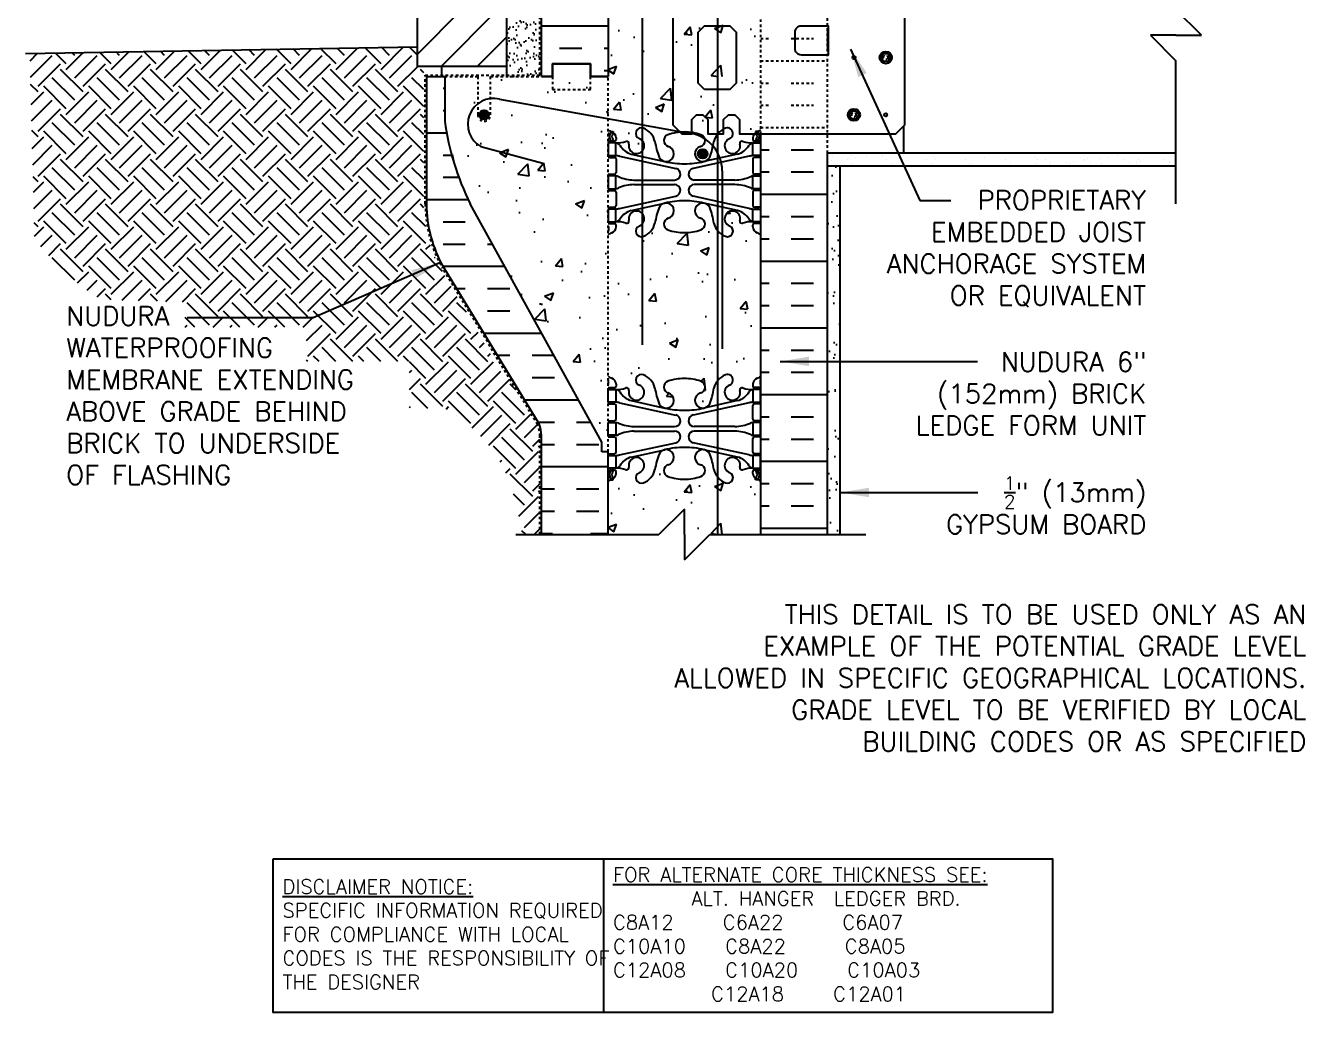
# Model space of a CAD drawing. Header units: inches. Extents: x 66.7 to 117, y -68.2 to 5.6.
# Drawn here: x 66.7 to 117, y -68.2 to -29.4 of the extents above; entities that cross this region are included whole.
import ezdxf

# ---------------------------------------------------------------- set-up
doc = ezdxf.new("R2010")
doc.units = ezdxf.units.IN
doc.header["$LTSCALE"] = 0.5
doc.header["$MEASUREMENT"] = 0
for name, pattern in [('DASHED2', [0.375, 0.25, -0.125]), ('DASHEDX2', [1.5, 1, -0.5]), ('HIDDEN2', [0.1875, 0.125, -0.0625])]:
    doc.linetypes.add(name, pattern=pattern)
for name, color, linetype in [('HATCH', 12, 'Continuous'), ('Hidden2', 12, 'HIDDEN2'), ('line25', 2, 'Continuous'), ('LINE3', 3, 'Continuous'), ('LINE50', 5, 'Continuous'), ('LINE9', 9, 'Continuous'), ('TEXT', 4, 'Continuous'), ('Web_Edge', 9, 'Continuous')]:
    doc.layers.add(name, color=color, linetype=linetype)
doc.styles.add('DIM', font='romans.shx', dxfattribs={"width": 0.7})
doc.styles.add('ROMANS', font='romans.shx', dxfattribs={"height": 1.125})
doc.styles.get("Standard").update_dxf_attribs({"font": 'romans.shx', "height": 1.125})
doc.dimstyles.new('ext_12', dxfattribs={"dimscale": 12, "dimtxt": 0.09375, "dimasz": 0.09375, "dimexe": 0.09375, "dimexo": 0.0625, "dimgap": 0.0625, "dimtad": 1, "dimdec": 1, "dimzin": 3, "dimdsep": 46, "dimlunit": 4, "dimtxsty": 'DIM', "dimcen": 0.09, "dimdle": 0.09375, "dimclrt": 4, "dimadec": 0, "dimazin": 0, "dimtfac": 1, "dimtdec": 1, "dimtmove": 2, "dimatfit": 3, "dimfxl": 0, "dimfrac": 2, "dimtolj": 1, "dimtzin": 0, "dimarcsym": 0})

# ---------------------------------------------------------------- blocks, each defined once
blk = doc.blocks.new('6 web')
at = {"layer": 'Web_Edge'}
for p, q in [((-3, 6.566), (-2.958, 6.566)), ((-2.89, 6.845), (-2.8, 6.845)), ((-2.8, 6.845), (-2.8, 6.803)), ((-2.69, 6.596), (-2.69, 6.529)), ((2.69, 6.596), (2.69, 6.529)), ((2.89, 6.845), (2.8, 6.845)), ((2.8, 6.845), (2.8, 6.803)), ((3, 6.566), (2.958, 6.566)), ((-3, 6.466), (-2.752, 6.466)), ((-2.89, 6.466), (-2.89, 6.396)), ((-2.8, 6.466), (-2.8, 6.396)), ((3, 6.466), (2.752, 6.466)), ((2.8, 6.466), (2.8, 6.396)), ((2.89, 6.466), (2.89, 6.396)), ((-3, 5.826), (-2.752, 5.826)), ((-2.89, 5.896), (-2.89, 5.826)), ((-2.8, 5.896), (-2.8, 5.826)), ((-2.69, 5.764), (-2.69, 5.229)), ((-2.551, 5.872), (-0.34, 5.391)), ((-2.09, 5.955), (-0.768, 5.665)), ((2.551, 5.872), (0.34, 5.391)), ((2.09, 5.955), (0.768, 5.665)), ((2.69, 5.764), (2.69, 5.229)), ((3, 5.826), (2.752, 5.826)), ((2.8, 5.896), (2.8, 5.826)), ((2.89, 5.896), (2.89, 5.826)), ((-3, 5.166), (-2.752, 5.166)), ((-2.89, 5.166), (-2.89, 5.096)), ((-2.8, 5.166), (-2.8, 5.096)), ((3, 5.166), (2.752, 5.166)), ((2.8, 5.166), (2.8, 5.096)), ((2.89, 5.166), (2.89, 5.096)), ((-2.89, 4.596), (-2.89, 4.526)), ((-2.8, 4.596), (-2.8, 4.526)), ((-1.985, 4.936), (-0.389, 4.936)), ((-1.985, 4.756), (-0.389, 4.756)), ((1.985, 4.936), (0.389, 4.936)), ((1.985, 4.756), (0.389, 4.756)), ((2.8, 4.596), (2.8, 4.526)), ((2.89, 4.596), (2.89, 4.526)), ((-3, 4.526), (-2.752, 4.526)), ((-2.69, 4.464), (-2.69, 3.929)), ((-2.551, 3.82), (-0.34, 4.302)), ((-2.09, 3.737), (-0.768, 4.028)), ((2.551, 3.82), (0.34, 4.302)), ((2.09, 3.737), (0.768, 4.028)), ((2.69, 4.464), (2.69, 3.929)), ((3, 4.526), (2.752, 4.526)), ((-3, 3.866), (-2.752, 3.866)), ((-2.89, 3.866), (-2.89, 3.796)), ((-2.8, 3.866), (-2.8, 3.796)), ((3, 3.866), (2.752, 3.866)), ((2.8, 3.866), (2.8, 3.796)), ((2.89, 3.866), (2.89, 3.796)), ((-3, 3.226), (-2.752, 3.226)), ((-2.99, 3.106), (-2.99, 2.92)), ((-2.89, 3.296), (-2.89, 3.226)), ((-2.8, 3.296), (-2.8, 3.226)), ((-2.69, 3.096), (-2.69, 3.164)), ((2.69, 3.096), (2.69, 3.164)), ((3, 3.226), (2.752, 3.226)), ((2.8, 3.296), (2.8, 3.226)), ((2.89, 3.296), (2.89, 3.226)), ((2.99, 3.106), (2.99, 2.92)), ((-2.99, -3.106), (-2.99, -2.92)), ((2.99, -3.106), (2.99, -2.92)), ((-3, -3.226), (-2.752, -3.226)), ((-2.89, -3.296), (-2.89, -3.226)), ((-2.8, -3.296), (-2.8, -3.226)), ((-2.69, -3.096), (-2.69, -3.164)), ((2.69, -3.096), (2.69, -3.164)), ((3, -3.226), (2.752, -3.226)), ((2.8, -3.296), (2.8, -3.226)), ((2.89, -3.296), (2.89, -3.226)), ((-3, -3.866), (-2.752, -3.866)), ((-2.89, -3.866), (-2.89, -3.796)), ((-2.8, -3.866), (-2.8, -3.796)), ((-2.69, -4.464), (-2.69, -3.929)), ((-2.551, -3.82), (-0.34, -4.302)), ((-2.09, -3.737), (-0.768, -4.028)), ((2.551, -3.82), (0.34, -4.302)), ((2.09, -3.737), (0.768, -4.028)), ((2.69, -4.464), (2.69, -3.929)), ((3, -3.866), (2.752, -3.866)), ((2.8, -3.866), (2.8, -3.796)), ((2.89, -3.866), (2.89, -3.796)), ((-3, -4.526), (-2.752, -4.526)), ((-2.89, -4.596), (-2.89, -4.526)), ((-2.8, -4.596), (-2.8, -4.526)), ((3, -4.526), (2.752, -4.526)), ((2.8, -4.596), (2.8, -4.526)), ((2.89, -4.596), (2.89, -4.526)), ((-1.985, -4.756), (-0.389, -4.756)), ((-1.985, -4.936), (-0.389, -4.936)), ((1.985, -4.756), (0.389, -4.756)), ((1.985, -4.936), (0.389, -4.936)), ((-3, -5.166), (-2.752, -5.166)), ((-2.89, -5.166), (-2.89, -5.096)), ((-2.8, -5.166), (-2.8, -5.096)), ((-2.69, -5.764), (-2.69, -5.229)), ((-2.551, -5.872), (-0.34, -5.391)), ((2.551, -5.872), (0.34, -5.391)), ((2.69, -5.764), (2.69, -5.229)), ((3, -5.166), (2.752, -5.166)), ((2.8, -5.166), (2.8, -5.096)), ((2.89, -5.166), (2.89, -5.096)), ((-3, -5.826), (-2.752, -5.826)), ((-2.89, -5.896), (-2.89, -5.826)), ((-2.8, -5.896), (-2.8, -5.826)), ((-2.09, -5.955), (-0.768, -5.665)), ((2.09, -5.955), (0.768, -5.665)), ((3, -5.826), (2.752, -5.826)), ((2.8, -5.896), (2.8, -5.826)), ((2.89, -5.896), (2.89, -5.826)), ((-3, -6.466), (-2.752, -6.466)), ((-2.89, -6.466), (-2.89, -6.396)), ((-2.8, -6.466), (-2.8, -6.396)), ((-2.69, -6.596), (-2.69, -6.529)), ((2.69, -6.596), (2.69, -6.529)), ((3, -6.466), (2.752, -6.466)), ((2.8, -6.466), (2.8, -6.396)), ((2.89, -6.466), (2.89, -6.396)), ((-3, -6.566), (-2.958, -6.566)), ((-2.89, -6.845), (-2.8, -6.845)), ((-2.8, -6.845), (-2.8, -6.803)), ((2.8, -6.845), (2.8, -6.803)), ((2.89, -6.845), (2.8, -6.845)), ((3, -6.566), (2.958, -6.566))]:
    blk.add_line(p, q, dxfattribs=at)
for points in [[(-2.995, 5.896), (-2.695, 5.896), (-2.695, 6.396), (-2.995, 6.396)], [(2.995, 5.896), (2.695, 5.896), (2.695, 6.396), (2.995, 6.396)], [(-2.995, 4.596), (-2.695, 4.596), (-2.695, 5.096), (-2.995, 5.096)], [(2.995, 4.596), (2.695, 4.596), (2.695, 5.096), (2.995, 5.096)], [(-2.995, 3.296), (-2.695, 3.296), (-2.695, 3.796), (-2.995, 3.796)], [(2.995, 3.296), (2.695, 3.296), (2.695, 3.796), (2.995, 3.796)], [(-2.995, -3.296), (-2.695, -3.296), (-2.695, -3.796), (-2.995, -3.796)], [(2.995, -3.296), (2.695, -3.296), (2.695, -3.796), (2.995, -3.796)], [(-2.995, -4.596), (-2.695, -4.596), (-2.695, -5.096), (-2.995, -5.096)], [(2.995, -4.596), (2.695, -4.596), (2.695, -5.096), (2.995, -5.096)], [(-2.995, -5.896), (-2.695, -5.896), (-2.695, -6.396), (-2.995, -6.396)], [(2.995, -5.896), (2.695, -5.896), (2.695, -6.396), (2.995, -6.396)]]:
    blk.add_lwpolyline(points, close=True, dxfattribs=at)
for centre, radius, start, end in [((-2.69, 7.303), 0.5, 231.6833, 250.5288), ((-2.69, 7.303), 0.6, 238.8907, 245.0748), ((-2.958, 6.586), 0.02, 270, 14.1541), ((-2.696, 6.651), 0.25, 140.1145, 222.4609), ((-2.951, 6.741), 0.02, 340.7916, 65.0748), ((-2.854, 6.782), 0.045, 319.1879, 141.448), ((-2.848, 6.512), 0.045, 222.4609, 42.4609), ((-2.94, 6.596), 0.25, 0, 70.5288), ((-2.696, 6.651), 0.16, 140.0001, 222.4609), ((-1.885, 6.278), 0.305, 166.6795, 68.1963), ((-1.69, 6.766), 0.22, 68.1963, 248.1963), ((-1.885, 6.278), 0.745, 13.2652, 68.1963), ((-0.571, 6.49), 0.24, 108.923, 254.2747), ((0, 4.825), 2, 90, 108.923), ((0, 4.825), 2, 71.077, 90), ((0.571, 6.49), 0.24, 285.7253, 71.077), ((1.885, 6.278), 0.745, 111.8037, 166.7348), ((1.885, 6.278), 0.305, 111.8037, 13.3205), ((1.69, 6.766), 0.22, 291.8037, 111.8037), ((2.94, 6.596), 0.25, 109.4712, 180), ((2.848, 6.512), 0.045, 137.5391, 317.5391), ((2.854, 6.782), 0.045, 38.552, 220.8121), ((2.696, 6.651), 0.16, 317.5391, 39.9999), ((2.69, 7.303), 0.5, 289.4712, 308.3167), ((2.696, 6.651), 0.25, 317.5391, 39.8855), ((2.951, 6.741), 0.02, 114.9252, 199.2084), ((2.958, 6.586), 0.02, 165.8459, 270), ((2.69, 7.303), 0.6, 294.9252, 301.1093), ((-2.752, 6.529), 0.0625, 270, 0), ((-2.639, 7.395), 1, 266.7879, 289.9067), ((-2.738, 6.15), 0.25, 37.2777, 80.0823), ((-1.891, 6.678), 0.75, 210.155, 254.5838), ((-2.269, 6.369), 0.09, 346.6795, 108.8651), ((1.803, 6.92), 3, 189.0273, 201.1984), ((-0.718, 5.966), 0.305, 205.3782, 74.2747), ((0.718, 5.966), 0.305, 105.7253, 334.6218), ((-1.803, 6.92), 3, 338.8016, 350.9727), ((1.891, 6.678), 0.75, 285.4162, 329.845), ((2.269, 6.369), 0.09, 71.1349, 193.3205), ((2.639, 7.395), 1, 250.0933, 273.2121), ((2.738, 6.15), 0.25, 99.9177, 142.7223), ((2.752, 6.529), 0.0625, 180, 270), ((-2.752, 5.764), 0.0625, 0, 90), ((-2.786, 4.9), 1, 76.4291, 84.7991), ((0, 8.932), 3.356, 256.7692, 270), ((0, 8.932), 3.356, 270, 283.2308), ((2.786, 4.9), 1, 95.2009, 103.5709), ((2.752, 5.764), 0.0625, 90, 180), ((-2.752, 5.229), 0.0625, 270, 0), ((-2.699, 4.877), 0.219, 60.4937, 88.92), ((-1.955, 6.536), 1.6, 246.5673, 268.9203), ((-0.389, 5.166), 0.23, 270, 77.6055), ((0.389, 5.166), 0.23, 102.3945, 270), ((1.955, 6.536), 1.6, 271.0797, 293.4327), ((2.699, 4.877), 0.219, 91.08, 119.5063), ((2.752, 5.229), 0.0625, 180, 270), ((-2.699, 4.815), 0.219, 271.08, 299.5063), ((-2.699, 4.815), 0.219, 271.08, 299.5063), ((-1.955, 3.156), 1.6, 91.0797, 113.4327), ((-1.955, 3.156), 1.6, 91.0797, 113.4327), ((-0.389, 4.526), 0.23, 282.3945, 90), ((0.389, 4.526), 0.23, 90, 257.6055), ((1.955, 3.156), 1.6, 66.5673, 88.9203), ((1.955, 3.156), 1.6, 66.5673, 88.9203), ((2.699, 4.815), 0.219, 240.4937, 268.92), ((2.699, 4.815), 0.219, 240.4937, 268.92), ((-2.752, 4.464), 0.0625, 0, 90), ((-0.718, 3.727), 0.305, 285.7253, 154.6218), ((0, 0.761), 3.356, 90, 103.2308), ((0, 0.761), 3.356, 76.7692, 90), ((0.718, 3.727), 0.305, 25.3782, 254.2747), ((2.752, 4.464), 0.0625, 90, 180), ((-2.752, 3.929), 0.0625, 270, 0), ((-2.786, 4.792), 1, 275.2009, 283.5709), ((-1.891, 3.014), 0.75, 105.4162, 149.845), ((-1.885, 3.414), 0.305, 291.8037, 193.3205), ((1.803, 2.773), 3, 158.8016, 170.9727), ((-1.803, 2.773), 3, 9.0273, 21.1984), ((1.885, 3.414), 0.305, 346.6795, 248.1963), ((1.891, 3.014), 0.75, 30.155, 74.5838), ((2.786, 4.792), 1, 256.4291, 264.7991), ((2.752, 3.929), 0.0625, 180, 270), ((-3.01, 3.106), 0.02, 0, 60.012), ((-2.94, 3.096), 0.25, 289.4712, 360), ((-2.752, 3.164), 0.0625, 360, 90), ((-2.738, 3.542), 0.25, 279.9177, 322.7223), ((-2.639, 2.298), 1, 70.0933, 93.2121), ((-2.269, 3.323), 0.09, 251.1349, 13.3205), ((-1.69, 2.927), 0.22, 111.8037, 291.8037), ((-1.885, 3.414), 0.745, 291.8037, 346.7348), ((-0.571, 3.202), 0.24, 105.7253, 251.077), ((0.571, 3.202), 0.24, 288.923, 74.2747), ((1.885, 3.414), 0.745, 193.2652, 248.1963), ((1.69, 2.927), 0.22, 248.1963, 68.1963), ((2.269, 3.323), 0.09, 166.6795, 288.8651), ((2.639, 2.298), 1, 86.7879, 109.9067), ((2.738, 3.542), 0.25, 217.2777, 260.0823), ((2.752, 3.164), 0.0625, 90, 180), ((2.94, 3.096), 0.25, 180, 250.5288), ((3.01, 3.106), 0.02, 119.988, 180), ((-3.01, 2.92), 0.02, 301.073, 0), ((-2.69, 2.389), 0.6, 121.073, 121.1093), ((-2.69, 2.389), 0.5, 109.4712, 128.3167), ((0, 4.867), 2, 251.077, 270), ((0, 4.867), 2, 270, 288.923), ((2.69, 2.389), 0.5, 51.6833, 70.5288), ((3.01, 2.92), 0.02, 180, 238.927), ((2.69, 2.389), 0.6, 58.8907, 58.927), ((-2.69, -2.389), 0.5, 231.6833, 250.5288), ((-2.69, -2.389), 0.6, 238.8907, 238.927), ((-3.01, -2.92), 0.02, 360, 58.927), ((-2.94, -3.096), 0.25, 0, 70.5288), ((-1.69, -2.927), 0.22, 68.1963, 248.1963), ((-1.885, -3.414), 0.745, 13.2652, 68.1963), ((-0.571, -3.202), 0.24, 108.923, 254.2747), ((0, -4.867), 2, 90, 108.923), ((0, -4.867), 2, 71.077, 90), ((0.571, -3.202), 0.24, 285.7253, 71.077), ((1.885, -3.414), 0.745, 111.8037, 166.7348), ((1.69, -2.927), 0.22, 291.8037, 111.8037), ((2.94, -3.096), 0.25, 109.4712, 180), ((2.69, -2.389), 0.5, 289.4712, 308.3167), ((3.01, -2.92), 0.02, 121.073, 180), ((2.69, -2.389), 0.6, 301.073, 301.1093), ((-3.01, -3.106), 0.02, 299.988, 360), ((-2.752, -3.164), 0.0625, 270, 0), ((-2.639, -2.298), 1, 266.7879, 289.9067), ((-2.738, -3.542), 0.25, 37.2777, 80.0823), ((-1.891, -3.014), 0.75, 210.155, 254.5838), ((-2.269, -3.323), 0.09, 346.6795, 108.8651), ((-1.885, -3.414), 0.305, 166.6795, 68.1963), ((1.803, -2.773), 3, 189.0273, 201.1984), ((-0.718, -3.727), 0.305, 205.3782, 74.2747), ((0.718, -3.727), 0.305, 105.7253, 334.6218), ((-1.803, -2.773), 3, 338.8016, 350.9727), ((1.885, -3.414), 0.305, 111.8037, 13.3205), ((1.891, -3.014), 0.75, 285.4162, 329.845), ((2.269, -3.323), 0.09, 71.1349, 193.3205), ((2.639, -2.298), 1, 250.0933, 273.2121), ((2.738, -3.542), 0.25, 99.9177, 142.7223), ((2.752, -3.164), 0.0625, 180, 270), ((3.01, -3.106), 0.02, 180, 240.012), ((-2.752, -3.929), 0.0625, 0, 90), ((-2.786, -4.792), 1, 76.4291, 84.7991), ((2.786, -4.792), 1, 95.2009, 103.5709), ((2.752, -3.929), 0.0625, 90, 180), ((-2.752, -4.464), 0.0625, 270, 0), ((0, -0.761), 3.356, 256.7692, 270), ((-0.389, -4.526), 0.23, 270, 77.6055), ((0, -0.761), 3.356, 270, 283.2308), ((0.389, -4.526), 0.23, 102.3945, 270), ((2.752, -4.464), 0.0625, 180, 270), ((-2.699, -4.815), 0.219, 60.4937, 88.92), ((-2.699, -4.815), 0.219, 60.4937, 88.92), ((-1.955, -3.156), 1.6, 246.5673, 268.9203), ((-1.955, -3.156), 1.6, 246.5673, 268.9203), ((-1.955, -6.536), 1.6, 91.0797, 113.4327), ((-0.389, -5.166), 0.23, 282.3945, 90), ((0.389, -5.166), 0.23, 90, 257.6055), ((1.955, -3.156), 1.6, 271.0797, 293.4327), ((1.955, -3.156), 1.6, 271.0797, 293.4327), ((1.955, -6.536), 1.6, 66.5673, 88.9203), ((2.699, -4.815), 0.219, 91.08, 119.5063), ((2.699, -4.815), 0.219, 91.08, 119.5063), ((-2.752, -5.229), 0.0625, 0, 90), ((-2.699, -4.877), 0.219, 271.08, 299.5063), ((2.699, -4.877), 0.219, 240.4937, 268.92), ((2.752, -5.229), 0.0625, 90, 180), ((-2.752, -5.764), 0.0625, 270, 0), ((-2.786, -4.9), 1, 275.2009, 283.5709), ((-1.891, -6.678), 0.75, 105.4162, 149.845), ((-1.885, -6.278), 0.305, 291.8037, 193.3205), ((1.803, -6.92), 3, 158.8016, 170.9727), ((-0.718, -5.966), 0.305, 285.7253, 154.6218), ((0, -8.932), 3.356, 90, 103.2308), ((0, -8.932), 3.356, 76.7692, 90), ((0.718, -5.966), 0.305, 25.3782, 254.2747), ((-1.803, -6.92), 3, 9.0273, 21.1984), ((1.885, -6.278), 0.305, 346.6795, 248.1963), ((1.891, -6.678), 0.75, 30.155, 74.5838), ((2.786, -4.9), 1, 256.4291, 264.7991), ((2.752, -5.764), 0.0625, 180, 270), ((-2.696, -6.651), 0.25, 137.5391, 219.8855), ((-2.848, -6.512), 0.045, 317.5391, 137.5391), ((-2.752, -6.529), 0.0625, 360, 90), ((-2.738, -6.15), 0.25, 279.9177, 322.7223), ((-2.639, -7.395), 1, 70.0933, 93.2121), ((-2.269, -6.369), 0.09, 251.1349, 13.3205), ((-1.885, -6.278), 0.745, 291.8037, 346.7348), ((-0.571, -6.49), 0.24, 105.7253, 251.077), ((0.571, -6.49), 0.24, 288.923, 74.2747), ((1.885, -6.278), 0.745, 193.2652, 248.1963), ((2.269, -6.369), 0.09, 166.6795, 288.8651), ((2.639, -7.395), 1, 86.7879, 109.9067), ((2.738, -6.15), 0.25, 217.2777, 260.0823), ((2.752, -6.529), 0.0625, 90, 180), ((2.848, -6.512), 0.045, 42.4609, 222.4609), ((2.696, -6.651), 0.25, 320.1145, 42.4609), ((-2.69, -7.303), 0.6, 114.9252, 121.1093), ((-2.69, -7.303), 0.5, 109.4712, 128.3167), ((-2.958, -6.586), 0.02, 345.8459, 90), ((-2.951, -6.741), 0.02, 294.9252, 19.2084), ((-2.854, -6.782), 0.045, 218.552, 40.8121), ((-2.94, -6.596), 0.25, 289.4712, 360), ((-2.696, -6.651), 0.16, 137.5391, 219.9999), ((-1.69, -6.766), 0.22, 111.8037, 291.8037), ((0, -4.825), 2, 251.077, 270), ((0, -4.825), 2, 270, 288.923), ((1.69, -6.766), 0.22, 248.1963, 68.1963), ((2.94, -6.596), 0.25, 180, 250.5288), ((2.854, -6.782), 0.045, 139.1879, 321.448), ((2.696, -6.651), 0.16, 320.0001, 42.4609), ((2.69, -7.303), 0.5, 51.6833, 70.5288), ((2.951, -6.741), 0.02, 160.7916, 245.0748), ((2.958, -6.586), 0.02, 90, 194.1541), ((2.69, -7.303), 0.6, 58.8907, 65.0748)]:
    blk.add_arc(centre, radius, start, end, dxfattribs=at)

msp = doc.modelspace()

# ---------------------------------------------------------------- hatches: boundary and pattern name
at = {"layer": 'HATCH'}
h = msp.add_hatch(dxfattribs=at)
h.set_pattern_fill('ANSI31', color=256, scale=8, style=0)
h.set_pattern_definition([(45, (75.7813, -62.3149), (-0.707107, 0.707107), [])])
h.paths.add_polyline_path([(85.583, -28.79), (82.083, -28.79), (82.083, -31.04), (85.583, -31.04)])
h.paths.add_polyline_path([(85.583, -26.165), (82.083, -26.165), (82.083, -28.415), (85.583, -28.415)])
h.paths.add_polyline_path([(85.583, -23.57), (82.083, -23.57), (82.083, -25.79), (85.583, -25.79)])
h.paths.add_polyline_path([(85.583, -20.945), (82.083, -20.945), (82.083, -23.195), (85.583, -23.195)])
h.paths.add_polyline_path([(85.583, -18.345), (83.958, -18.345), (83.958, -18.32), (82.083, -18.32), (82.083, -20.57), (85.583, -20.57)])
h.paths.add_polyline_path([(85.583, -15.695), (82.083, -15.695), (82.083, -17.945), (85.583, -17.945)])
h.paths.add_polyline_path([(85.583, -13.07), (82.083, -13.07), (82.083, -15.32), (85.583, -15.32)])
h.paths.add_polyline_path([(85.583, -10.445), (82.083, -10.445), (82.083, -12.695), (85.583, -12.695)])
h.paths.add_polyline_path([(85.583, -7.845), (83.958, -7.845), (83.958, -7.82), (82.083, -7.82), (82.083, -10.07), (85.583, -10.07)])
h.paths.add_polyline_path([(85.583, -5.225), (82.083, -5.225), (82.083, -7.445), (85.583, -7.445)])
h.paths.add_polyline_path([(85.583, -2.6), (82.083, -2.6), (82.083, -4.85), (85.583, -4.85)])
h.paths.add_polyline_path([(85.583, 0.025), (82.083, 0.025), (82.083, -2.225), (85.583, -2.225)])
h.paths.add_polyline_path([(85.583, 2.625), (83.958, 2.625), (83.958, 2.65), (82.083, 2.65), (82.083, 0.4), (85.583, 0.4)])
h.paths.add_polyline_path([(85.583, 4.56), (82.083, 4.56), (82.083, 3.025), (85.583, 3.025)])
h = msp.add_hatch(dxfattribs=at)
h.set_pattern_fill('INSUL', color=256, scale=7, style=0)
h.set_pattern_definition([(0, (-2836.5789, -428.4496), (0, 2.625), []), (0, (-2836.5789, -427.5746), (0, 2.625), [0.875, -0.875]), (0, (-2836.5789, -426.6996), (0, 2.625), [0.875, -0.875])])
h.paths.add_polyline_path([(86.958, -31.44), (87.395, -31.44), (87.395, -30.94), (88.895, -30.94), (88.895, -31.44), (89.583, -31.44), (89.583, -13.44), (88.895, -13.44), (88.895, -12.94), (87.395, -12.94), (87.395, -13.44), (86.958, -13.44)])
h = msp.add_hatch(dxfattribs=at)
h.set_pattern_fill('AR-CONC', color=256, scale=0.5, style=0)
h.set_pattern_definition([(50, (-2836.579, -428.4496), (3.586301, -0.3137607), [0.375, -4.125]), (355, (-2836.579, -428.4496), (-0.6937567, 3.7609607), [0.3, -3.3]), (100.4514, (-2836.28, -428.4757), (2.892547, 3.4471977), [0.318701, -3.5057106]), (46.1842, (-2836.579, -427.4496), (5.336205, -0.827595), [0.5625, -6.1875]), (96.6356, (-2836.134, -427.5186), (4.6733135, 4.870589), [0.478051, -5.258565]), (351.1842, (-2836.579, -427.4496), (4.67331, 4.870593), [0.45, -4.95]), (21, (-2836.079, -427.6996), (2.9845353, -2.0130945), [0.375, -4.125]), (326, (-2836.079, -427.6996), (1.2165767, 3.62575), [0.3, -3.3]), (71.4514, (-2835.83, -427.8674), (4.201113, 1.6126525), [0.318701, -3.5057106]), (37.5, (-2836.5789, -428.4496), (0.0607993, 1.66446927), [0, -3.26, 0, -3.35, 0, -3.3125]), (7.5, (-2836.5789, -428.4496), (1.3153477, 1.9720586), [0, -1.91, 0, -3.185, 0, -1.2625]), (327.5, (-2837.6939, -428.4496), (2.6691122, -0.11277436), [0, -1.25, 0, -3.9, 0, -5.175]), (317.5, (-2838.1939, -428.4496), (2.9159308, 0.500525), [0, -1.625, 0, -2.59, 0, -3.675])])
h.paths.add_polyline_path([(92.583, -15.615, -0.082755), (93.231, -15.723, -0.735593), (93.219, -16.181, 0.955472), (93.357, -16.774), (93.376, -16.77, 0.223253), (93.577, -16.605, 0.053157), (93.743, -15.991, -0.24438), (94.191, -15.47, -1), (94.354, -15.879, 2.182095), (94.765, -16.092, -0.601435), (94.884, -15.987, 0.10046), (95.278, -16.044), (95.383, -16.044), (95.383, -15.974), (95.335, -15.974, -0.414214), (95.273, -15.911), (95.273, -15.844, -0.249069), (95.383, -15.637), (95.383, -15.595), (95.473, -15.595, 0.064398), (95.583, -15.529), (95.583, -13.44), (89.583, -13.44), (89.583, -15.529, 0.064398), (89.693, -15.595), (89.783, -15.595), (89.783, -15.637, -0.249069), (89.893, -15.844), (89.893, -15.911, -0.414214), (89.83, -15.974), (89.783, -15.974), (89.783, -16.044), (89.888, -16.044, 0.10046), (90.281, -15.987, -0.601435), (90.401, -16.092, 2.182095), (90.811, -15.879, -1), (90.974, -15.47, -0.24438), (91.423, -15.991, 0.053157), (91.589, -16.605, 0.223253), (91.789, -16.77), (91.809, -16.774, 0.955472), (91.947, -16.181, -0.735593), (91.934, -15.723, -0.082755)])
h.paths.add_polyline_path([(95.583, -22.44), (95.583, -19.659, 0.082415), (95.439, -19.58, -0.317837), (95.273, -19.344), (95.273, -19.276, -0.414214), (95.335, -19.214), (95.383, -19.214), (95.383, -19.144), (95.278, -19.144, 0.10046), (94.884, -19.201, -0.601435), (94.765, -19.096, 2.182095), (94.354, -19.309, -1), (94.191, -19.718, -0.24438), (93.743, -19.197, 0.053157), (93.577, -18.583, 0.223253), (93.376, -18.418), (93.357, -18.414, 0.955472), (93.219, -19.007, -0.735593), (93.231, -19.465, -0.082755), (92.583, -19.573, -0.082755), (91.934, -19.465, -0.735593), (91.947, -19.007, 0.955472), (91.809, -18.414), (91.789, -18.418, 0.223253), (91.589, -18.583, 0.053157), (91.423, -19.197, -0.24438), (90.974, -19.718, -1), (90.811, -19.309, 2.182095), (90.401, -19.096, -0.601435), (90.281, -19.201, 0.10046), (89.888, -19.144), (89.783, -19.144), (89.783, -19.214), (89.83, -19.214, -0.414214), (89.893, -19.276), (89.893, -19.344, -0.317837), (89.726, -19.58, 0.082415), (89.583, -19.659), (89.583, -22.44)])
h.paths.add_polyline_path([(89.583, -22.44), (89.583, -25.221, 0.082415), (89.726, -25.301, -0.317837), (89.893, -25.536), (89.893, -25.604, -0.414214), (89.83, -25.666), (89.783, -25.666), (89.783, -25.736), (89.888, -25.736, 0.10046), (90.281, -25.679, -0.601435), (90.401, -25.784, 2.182095), (90.811, -25.571, -1), (90.974, -25.163, -0.24438), (91.423, -25.683, 0.053157), (91.589, -26.297, 0.223253), (91.789, -26.462), (91.809, -26.467, 0.955472), (91.947, -25.873, -0.735593), (91.934, -25.415, -0.082755), (92.583, -25.307, -0.082755), (93.231, -25.415, -0.735593), (93.219, -25.873, 0.955472), (93.357, -26.467), (93.376, -26.462, 0.223253), (93.577, -26.297, 0.053157), (93.743, -25.683, -0.24438), (94.191, -25.163, -1), (94.354, -25.571, 2.182095), (94.765, -25.784, -0.601435), (94.884, -25.679, 0.10046), (95.278, -25.736), (95.383, -25.736), (95.383, -25.666), (95.335, -25.666, -0.414214), (95.273, -25.604), (95.273, -25.536, -0.317837), (95.439, -25.301, 0.082415), (95.583, -25.221), (95.583, -22.44)])
h.paths.add_polyline_path([(91.934, -29.157, -0.735593), (91.947, -28.699, 0.955472), (91.809, -28.106), (91.789, -28.11, 0.223253), (91.589, -28.275, 0.053157), (91.423, -28.889, -0.24438), (90.974, -29.41, -1), (90.811, -29.001, 2.182095), (90.401, -28.789, -0.601435), (90.281, -28.893, 0.10046), (89.888, -28.836), (89.783, -28.836), (89.783, -28.906), (89.83, -28.906, -0.414214), (89.893, -28.969), (89.893, -29.036, -0.249069), (89.783, -29.243), (89.783, -29.285), (89.693, -29.285, 0.064398), (89.583, -29.351), (89.583, -31.44), (95.583, -31.44), (95.583, -29.351, 0.064398), (95.473, -29.285), (95.383, -29.285), (95.383, -29.243, -0.249069), (95.273, -29.036), (95.273, -28.969, -0.414214), (95.335, -28.906), (95.383, -28.906), (95.383, -28.836), (95.278, -28.836, 0.10046), (94.884, -28.893, -0.601435), (94.765, -28.789, 2.182095), (94.354, -29.001, -1), (94.191, -29.41, -0.24438), (93.743, -28.889, 0.053157), (93.577, -28.275, 0.223253), (93.376, -28.11), (93.357, -28.106, 0.955472), (93.219, -28.699, -0.735593), (93.231, -29.157, -0.082755), (92.583, -29.266, -0.082755)])
h = msp.add_hatch(dxfattribs=at)
h.set_pattern_fill('INSUL', color=256, scale=7, style=0)
h.set_pattern_definition([(0, (75.7813, -62.315), (0, 2.625), []), (0, (75.7813, -61.44), (0, 2.625), [0.875, -0.875]), (0, (75.7813, -60.565), (0, 2.625), [0.875, -0.875])])
h.paths.add_polyline_path([(98.208, -34.44), (98.208, -33.69), (95.583, -33.69), (95.583, -49.44), (98.208, -49.44)])
h.paths.add_polyline_path([(98.208, -13.44), (97.77, -13.44), (97.77, -13.94), (96.27, -13.94), (96.27, -13.44), (95.583, -13.44), (95.583, -27.69), (98.208, -27.69), (98.208, -25.19)])
h = msp.add_hatch(dxfattribs=at)
h.set_pattern_fill('AR-SAND', color=256, scale=0.25, style=0)
h.paths.add_polyline_path([(86.958, -23.37), (86.783, -23.37), (85.583, -23.37), (85.583, -31.44), (86.958, -31.44)])
h = msp.add_hatch(dxfattribs=at)
h.set_pattern_fill('EARTH', color=256, scale=5, angle=45, style=0)
edge = h.paths.add_edge_path()
edge.add_line((77.729, -41.291), (77.729, -42.639))
edge.add_line((77.729, -42.639), (81.772, -42.639))
edge.add_line((81.772, -42.639), (81.772, -44.464))
edge.add_line((81.772, -44.464), (83.279, -44.512))
edge.add_line((83.279, -44.512), (83.355, -44.562))
edge.add_line((83.355, -44.562), (83.43, -44.612))
edge.add_line((83.43, -44.612), (83.504, -44.662))
edge.add_line((83.504, -44.662), (83.578, -44.714))
edge.add_line((83.578, -44.714), (83.651, -44.766))
edge.add_line((83.651, -44.766), (83.722, -44.818))
edge.add_line((83.722, -44.818), (83.793, -44.872))
edge.add_line((83.793, -44.872), (83.863, -44.926))
edge.add_line((83.863, -44.926), (83.933, -44.98))
edge.add_line((83.933, -44.98), (84.001, -45.036))
edge.add_line((84.001, -45.036), (84.068, -45.092))
edge.add_line((84.068, -45.092), (84.135, -45.149))
edge.add_line((84.135, -45.149), (84.201, -45.206))
edge.add_line((84.201, -45.206), (84.265, -45.264))
edge.add_line((84.265, -45.264), (84.329, -45.323))
edge.add_line((84.329, -45.323), (84.392, -45.383))
edge.add_line((84.392, -45.383), (84.454, -45.443))
edge.add_line((84.454, -45.443), (84.515, -45.505))
edge.add_line((84.515, -45.505), (84.574, -45.567))
edge.add_line((84.574, -45.567), (84.633, -45.629))
edge.add_line((84.633, -45.629), (84.691, -45.693))
edge.add_line((84.691, -45.693), (84.748, -45.757))
edge.add_line((84.748, -45.757), (84.804, -45.822))
edge.add_line((84.804, -45.822), (84.858, -45.888))
edge.add_line((84.858, -45.888), (84.912, -45.955))
edge.add_line((84.912, -45.955), (84.965, -46.022))
edge.add_line((84.965, -46.022), (85.016, -46.091))
edge.add_line((85.016, -46.091), (85.066, -46.16))
edge.add_line((85.066, -46.16), (85.116, -46.23))
edge.add_line((85.116, -46.23), (85.164, -46.301))
edge.add_line((85.164, -46.301), (85.211, -46.372))
edge.add_line((85.211, -46.372), (85.257, -46.445))
edge.add_line((85.257, -46.445), (85.301, -46.518))
edge.add_line((85.301, -46.518), (85.345, -46.592))
edge.add_line((85.345, -46.592), (85.387, -46.667))
edge.add_line((85.387, -46.667), (85.428, -46.743))
edge.add_line((85.428, -46.743), (85.468, -46.82))
edge.add_line((85.468, -46.82), (85.507, -46.898))
edge.add_line((85.507, -46.898), (85.544, -46.976))
edge.add_line((85.544, -46.976), (85.58, -47.056))
edge.add_line((85.58, -47.056), (85.615, -47.136))
edge.add_line((85.615, -47.136), (85.649, -47.218))
edge.add_line((85.649, -47.218), (85.681, -47.3))
edge.add_line((85.681, -47.3), (85.713, -47.383))
edge.add_line((85.713, -47.383), (85.743, -47.467))
edge.add_line((85.743, -47.467), (85.772, -47.551))
edge.add_line((85.772, -47.551), (85.8, -47.636))
edge.add_line((85.8, -47.636), (85.827, -47.722))
edge.add_line((85.827, -47.722), (85.854, -47.809))
edge.add_line((85.854, -47.809), (85.879, -47.896))
edge.add_line((85.879, -47.896), (85.904, -47.984))
edge.add_line((85.904, -47.984), (85.927, -48.072))
edge.add_line((85.927, -48.072), (85.951, -48.161))
edge.add_line((85.951, -48.161), (85.973, -48.25))
edge.add_line((85.973, -48.25), (85.995, -48.34))
edge.add_line((85.995, -48.34), (86.016, -48.43))
edge.add_line((86.016, -48.43), (86.037, -48.521))
edge.add_line((86.037, -48.521), (86.057, -48.612))
edge.add_line((86.057, -48.612), (86.077, -48.703))
edge.add_line((86.077, -48.703), (86.096, -48.795))
edge.add_line((86.096, -48.795), (86.115, -48.886))
edge.add_line((86.115, -48.886), (86.134, -48.978))
edge.add_line((86.134, -48.978), (86.153, -49.071))
edge.add_line((86.153, -49.071), (86.171, -49.163))
edge.add_line((86.171, -49.163), (86.189, -49.255))
edge.add_line((86.189, -49.255), (86.208, -49.348))
edge.add_line((86.208, -49.348), (86.226, -49.44))
edge.add_line((86.226, -49.44), (86.897, -49.44))
edge.add_line((86.897, -49.44), (86.897, -45.558))
edge.add_arc((85.945, -45.54), 0.952, 358.9548, 381.9741)
edge.add_line((86.828, -45.184), (85.56, -43.098))
edge.add_line((85.56, -43.098), (85.417, -43.098))
edge.add_line((85.417, -43.098), (83.02, -39.004))
edge.add_arc((87.458, -36.44), 5.125, 180, 210.0158, ccw=False)
edge.add_line((82.333, -36.44), (82.333, -31.04))
edge.add_line((82.333, -31.04), (82.083, -31.04))
edge.add_line((82.083, -31.04), (82.083, -30.262))
edge.add_line((82.083, -30.262), (66.85, -30.528))
edge.add_line((66.85, -30.528), (67.039, -37.855))
edge.add_line((67.039, -37.855), (67.102, -37.924))
edge.add_line((67.102, -37.924), (67.164, -37.993))
edge.add_line((67.164, -37.993), (67.226, -38.063))
edge.add_line((67.226, -38.063), (67.289, -38.131))
edge.add_line((67.289, -38.131), (67.352, -38.2))
edge.add_line((67.352, -38.2), (67.414, -38.269))
edge.add_line((67.414, -38.269), (67.477, -38.337))
edge.add_line((67.477, -38.337), (67.54, -38.405))
edge.add_line((67.54, -38.405), (67.603, -38.473))
edge.add_line((67.603, -38.473), (67.667, -38.54))
edge.add_line((67.667, -38.54), (67.73, -38.607))
edge.add_line((67.73, -38.607), (67.794, -38.674))
edge.add_line((67.794, -38.674), (67.858, -38.74))
edge.add_line((67.858, -38.74), (67.922, -38.805))
edge.add_line((67.922, -38.805), (67.987, -38.871))
edge.add_line((67.987, -38.871), (68.052, -38.935))
edge.add_line((68.052, -38.935), (68.117, -38.999))
edge.add_line((68.117, -38.999), (68.183, -39.062))
edge.add_line((68.183, -39.062), (68.248, -39.125))
edge.add_line((68.248, -39.125), (68.315, -39.187))
edge.add_line((68.315, -39.187), (68.381, -39.248))
edge.add_line((68.381, -39.248), (68.448, -39.309))
edge.add_line((68.448, -39.309), (68.516, -39.368))
edge.add_line((68.516, -39.368), (68.584, -39.427))
edge.add_line((68.584, -39.427), (68.652, -39.485))
edge.add_line((68.652, -39.485), (68.721, -39.542))
edge.add_line((68.721, -39.542), (68.79, -39.598))
edge.add_line((68.79, -39.598), (68.86, -39.653))
edge.add_line((68.86, -39.653), (68.93, -39.707))
edge.add_line((68.93, -39.707), (69.001, -39.76))
edge.add_line((69.001, -39.76), (69.073, -39.813))
edge.add_line((69.073, -39.813), (69.144, -39.864))
edge.add_line((69.144, -39.864), (69.217, -39.914))
edge.add_line((69.217, -39.914), (69.29, -39.964))
edge.add_line((69.29, -39.964), (69.363, -40.012))
edge.add_line((69.363, -40.012), (69.437, -40.06))
edge.add_line((69.437, -40.06), (69.511, -40.107))
edge.add_line((69.511, -40.107), (69.586, -40.153))
edge.add_line((69.586, -40.153), (69.661, -40.198))
edge.add_line((69.661, -40.198), (69.669, -40.203))
edge.add_line((69.669, -40.203), (72.952, -40.295))
edge.add_line((72.952, -40.295), (72.952, -41.291))
edge.add_line((72.952, -41.291), (77.729, -41.291))
h = msp.add_hatch(dxfattribs=at)
h.set_pattern_fill('INSUL', color=256, scale=7, style=0)
h.set_pattern_definition([(0, (-2912.908, -472.0224), (0, 2.625), []), (0, (-2912.908, -471.1474), (0, 2.625), [0.875, -0.875]), (0, (-2912.908, -470.2724), (0, 2.625), [0.875, -0.875])])
h.paths.add_polyline_path([(84.158, -36.44, -0.079579), (83.158, -33.19), (83.158, -31.44), (82.458, -31.44), (82.458, -36.44, 0.131652), (83.128, -38.94), (86.866, -45.09, -0.10438), (86.958, -45.565), (86.958, -49.44), (87.395, -49.44), (87.395, -48.94), (88.895, -48.94), (88.895, -49.44), (89.583, -49.44), (89.583, -46.19), (89.333, -46.19), (89.333, -45.815)])
h = msp.add_hatch(dxfattribs=at)
h.set_pattern_fill('AR-CONC', color=256, scale=0.5, style=0)
h.set_pattern_definition([(50, (-2912.908, -472.0224), (3.586301, -0.3137607), [0.375, -4.125]), (355, (-2912.908, -472.0224), (-0.6937567, 3.7609607), [0.3, -3.3]), (100.4514, (-2912.6092, -472.0485), (2.892547, 3.4471977), [0.318701, -3.5057106]), (46.1842, (-2912.908, -471.0224), (5.336205, -0.827595), [0.5625, -6.1875]), (96.6356, (-2912.4634, -471.0913), (4.6733135, 4.870589), [0.478051, -5.258565]), (351.1842, (-2912.908, -471.0224), (4.67331, 4.870593), [0.45, -4.95]), (21, (-2912.408, -471.2724), (2.9845353, -2.0130945), [0.375, -4.125]), (326, (-2912.408, -471.2724), (1.2165767, 3.6257502), [0.3, -3.3]), (71.4514, (-2912.1593, -471.44), (4.201113, 1.6126525), [0.318701, -3.5057106]), (37.5, (-2912.908, -472.0224), (0.0607993, 1.66446927), [0, -3.26, 0, -3.35, 0, -3.3125]), (7.5, (-2912.908, -472.0224), (1.3153477, 1.9720586), [0, -1.91, 0, -3.185, 0, -1.2625]), (327.5, (-2914.023, -472.0224), (2.6691122, -0.11277436), [0, -1.25, 0, -3.9, 0, -5.175]), (317.5, (-2914.523, -472.0224), (2.9159308, 0.500525), [0, -1.625, 0, -2.59, 0, -3.675])])
h.paths.add_polyline_path([(89.333, -45.815), (89.333, -46.19), (89.583, -46.19), (89.583, -31.44), (84.958, -31.44), (84.958, -32.94, -1), (84.458, -32.94), (84.458, -31.44), (83.158, -31.44), (83.158, -33.19, 0.079579), (84.158, -36.44)])
h = msp.add_hatch(dxfattribs=at)
h.set_pattern_fill('AR-CONC', color=256, scale=0.5, style=0)
h.set_pattern_definition([(50, (-2836.579, -446.4496), (3.586301, -0.3137607), [0.375, -4.125]), (355, (-2836.579, -446.4496), (-0.6937567, 3.7609607), [0.3, -3.3]), (100.4514, (-2836.28, -446.4757), (2.892547, 3.4471977), [0.318701, -3.5057106]), (46.1842, (-2836.579, -445.4496), (5.336205, -0.827595), [0.5625, -6.1875]), (96.6356, (-2836.134, -445.5186), (4.6733135, 4.870589), [0.478051, -5.258565]), (351.1842, (-2836.579, -445.4496), (4.67331, 4.870593), [0.45, -4.95]), (21, (-2836.079, -445.6996), (2.9845353, -2.0130945), [0.375, -4.125]), (326, (-2836.079, -445.6996), (1.2165767, 3.62575), [0.3, -3.3]), (71.4514, (-2835.83, -445.8674), (4.201113, 1.6126525), [0.318701, -3.5057106]), (37.5, (-2836.5789, -446.4496), (0.0607993, 1.66446927), [0, -3.26, 0, -3.35, 0, -3.3125]), (7.5, (-2836.5789, -446.4496), (1.3153477, 1.9720586), [0, -1.91, 0, -3.185, 0, -1.2625]), (327.5, (-2837.6939, -446.4496), (2.6691122, -0.11277436), [0, -1.25, 0, -3.9, 0, -5.175]), (317.5, (-2838.1939, -446.4496), (2.9159308, 0.500525), [0, -1.625, 0, -2.59, 0, -3.675])])
h.paths.add_polyline_path([(92.583, -33.615, -0.082755), (93.231, -33.723, -0.735593), (93.219, -34.181, 0.955472), (93.357, -34.774), (93.376, -34.77, 0.223253), (93.577, -34.605, 0.053157), (93.743, -33.991, -0.24438), (94.191, -33.47, -1), (94.354, -33.879, 2.182095), (94.765, -34.092, -0.601435), (94.884, -33.987, 0.10046), (95.278, -34.044), (95.383, -34.044), (95.383, -33.974), (95.335, -33.974, -0.414214), (95.273, -33.911), (95.273, -33.844, -0.249069), (95.383, -33.637), (95.383, -33.595), (95.473, -33.595, 0.064398), (95.583, -33.529), (95.583, -31.44), (89.583, -31.44), (89.583, -33.529, 0.064398), (89.693, -33.595), (89.783, -33.595), (89.783, -33.637, -0.249069), (89.893, -33.844), (89.893, -33.911, -0.414214), (89.83, -33.974), (89.783, -33.974), (89.783, -34.044), (89.888, -34.044, 0.10046), (90.281, -33.987, -0.601435), (90.401, -34.092, 2.182095), (90.811, -33.879, -1), (90.974, -33.47, -0.24438), (91.423, -33.991, 0.053157), (91.589, -34.605, 0.223253), (91.789, -34.77), (91.809, -34.774, 0.955472), (91.947, -34.181, -0.735593), (91.934, -33.723, -0.082755)])
h.paths.add_polyline_path([(95.583, -40.44), (95.583, -37.659, 0.082415), (95.439, -37.58, -0.317837), (95.273, -37.344), (95.273, -37.276, -0.414214), (95.335, -37.214), (95.383, -37.214), (95.383, -37.144), (95.278, -37.144, 0.10046), (94.884, -37.201, -0.601435), (94.765, -37.096, 2.182095), (94.354, -37.309, -1), (94.191, -37.718, -0.24438), (93.743, -37.197, 0.053157), (93.577, -36.583, 0.223253), (93.376, -36.418), (93.357, -36.414, 0.955472), (93.219, -37.007, -0.735593), (93.231, -37.465, -0.082755), (92.583, -37.573, -0.082755), (91.934, -37.465, -0.735593), (91.947, -37.007, 0.955472), (91.809, -36.414), (91.789, -36.418, 0.223253), (91.589, -36.583, 0.053157), (91.423, -37.197, -0.24438), (90.974, -37.718, -1), (90.811, -37.309, 2.182095), (90.401, -37.096, -0.601435), (90.281, -37.201, 0.10046), (89.888, -37.144), (89.783, -37.144), (89.783, -37.214), (89.83, -37.214, -0.414214), (89.893, -37.276), (89.893, -37.344, -0.317837), (89.726, -37.58, 0.082415), (89.583, -37.659), (89.583, -40.44)])
h.paths.add_polyline_path([(89.583, -40.44), (89.583, -43.221, 0.082415), (89.726, -43.301, -0.317837), (89.893, -43.536), (89.893, -43.604, -0.414214), (89.83, -43.666), (89.783, -43.666), (89.783, -43.736), (89.888, -43.736, 0.10046), (90.281, -43.679, -0.601435), (90.401, -43.784, 2.182095), (90.811, -43.571, -1), (90.974, -43.163, -0.24438), (91.423, -43.683, 0.053157), (91.589, -44.297, 0.223253), (91.789, -44.462), (91.809, -44.467, 0.955472), (91.947, -43.873, -0.735593), (91.934, -43.415, -0.082755), (92.583, -43.307, -0.082755), (93.231, -43.415, -0.735593), (93.219, -43.873, 0.955472), (93.357, -44.467), (93.376, -44.462, 0.223253), (93.577, -44.297, 0.053157), (93.743, -43.683, -0.24438), (94.191, -43.163, -1), (94.354, -43.571, 2.182095), (94.765, -43.784, -0.601435), (94.884, -43.679, 0.10046), (95.278, -43.736), (95.383, -43.736), (95.383, -43.666), (95.335, -43.666, -0.414214), (95.273, -43.604), (95.273, -43.536, -0.317837), (95.439, -43.301, 0.082415), (95.583, -43.221), (95.583, -40.44)])
h.paths.add_polyline_path([(91.934, -47.157, -0.735593), (91.947, -46.699, 0.955472), (91.809, -46.106), (91.789, -46.11, 0.223253), (91.589, -46.275, 0.053157), (91.423, -46.889, -0.24438), (90.974, -47.41, -1), (90.811, -47.001, 2.182095), (90.401, -46.789, -0.601435), (90.281, -46.893, 0.10046), (89.888, -46.836), (89.783, -46.836), (89.783, -46.906), (89.83, -46.906, -0.414214), (89.893, -46.969), (89.893, -47.036, -0.249069), (89.783, -47.243), (89.783, -47.285), (89.693, -47.285, 0.064398), (89.583, -47.351), (89.583, -49.44), (95.583, -49.44), (95.583, -47.351, 0.064398), (95.473, -47.285), (95.383, -47.285), (95.383, -47.243, -0.249069), (95.273, -47.036), (95.273, -46.969, -0.414214), (95.335, -46.906), (95.383, -46.906), (95.383, -46.836), (95.278, -46.836, 0.10046), (94.884, -46.893, -0.601435), (94.765, -46.789, 2.182095), (94.354, -47.001, -1), (94.191, -47.41, -0.24438), (93.743, -46.889, 0.053157), (93.577, -46.275, 0.223253), (93.376, -46.11), (93.357, -46.106, 0.955472), (93.219, -46.699, -0.735593), (93.231, -47.157, -0.082755), (92.583, -47.266, -0.082755)])
h = msp.add_hatch(dxfattribs=at)
h.set_pattern_fill('AR-SAND', color=256, scale=0.5, style=0)
h.set_pattern_definition([(37.5, (75.7813, -62.3149), (-0.031497, 0.963412), [0, -0.76, 0, -0.85, 0, -0.8125]), (7.5, (75.7813, -62.3149), (0.88489, 1.411073), [0, -0.41, 0, -0.685, 0, -0.2625]), (327.5, (75.1663, -62.3149), (1.55707, 0.00283), [0, -0.25, 0, -0.9, 0, -1.175]), (317.5, (75.1663, -62.3149), (1.503063, 0.43884), [0, -0.125, 0, -0.59, 0, -0.675])])
h.paths.add_polyline_path([(98.708, -35.252), (98.614, -34.94), (98.208, -34.94), (98.208, -49.44), (98.708, -49.44)])
at = {"layer": 'LINE3'}
for points in [[(84.52, -32.94, 1), (84.895, -32.94, 1)], [(93.114, -34.474, 1), (93.489, -34.474, 1)]]:
    msp.add_hatch(color=256, dxfattribs=at).paths.add_polyline_path(points)

# ---------------------------------------------------------------- linework, layer by layer
at = {"layer": 'HATCH', "linetype": 'HIDDEN2'}
for p, q in [((95.583, -29.94), (95.906, -29.94)), ((96.781, -29.94), (97.656, -29.94)), ((95.583, -30.815), (98.208, -30.815)), ((95.583, -31.69), (95.906, -31.69)), ((96.781, -31.69), (97.656, -31.69)), ((95.583, -32.565), (95.906, -32.565)), ((96.781, -32.565), (97.656, -32.565)), ((95.583, -33.44), (98.208, -33.44))]:
    msp.add_line(p, q, dxfattribs=at)
at = {"layer": 'HATCH'}
for p, q in [((98.327, -34.502), (98.327, -34.502)), ((98.419, -34.587), (98.419, -34.587)), ((98.981, -34.71), (98.981, -34.71)), ((99.063, -34.653), (99.063, -34.653)), ((99.132, -34.521), (99.132, -34.521)), ((99.324, -34.619), (99.324, -34.619)), ((99.73, -34.565), (99.73, -34.565)), ((100.357, -34.546), (100.357, -34.546)), ((100.409, -34.476), (100.409, -34.476)), ((100.483, -34.473), (100.483, -34.473)), ((100.538, -34.708), (100.538, -34.708)), ((100.67, -34.441), (100.67, -34.441)), ((101.791, -34.456), (101.791, -34.456)), ((102.095, -34.705), (102.095, -34.705)), ((102.358, -34.563), (102.358, -34.563)), ((102.45, -34.648), (102.45, -34.648)), ((103.07, -34.462), (103.07, -34.462)), ((103.652, -34.702), (103.652, -34.702)), ((104.388, -34.608), (104.388, -34.608)), ((105.209, -34.699), (105.209, -34.699)), ((106.389, -34.625), (106.389, -34.625)), ((106.481, -34.709), (106.481, -34.709)), ((106.766, -34.696), (106.766, -34.696)), ((108.323, -34.693), (108.323, -34.693)), ((108.419, -34.669), (108.419, -34.669)), ((108.946, -34.646), (108.946, -34.646)), ((109.206, -34.612), (109.206, -34.612)), ((109.612, -34.559), (109.612, -34.559)), ((109.88, -34.691), (109.88, -34.691)), ((110.291, -34.469), (110.291, -34.469)), ((110.42, -34.686), (110.42, -34.686)), ((111.437, -34.688), (111.437, -34.688)), ((98.384, -34.742), (98.384, -34.742)), ((99.192, -34.845), (99.192, -34.845)), ((100.749, -34.842), (100.749, -34.842)), ((102.306, -34.839), (102.306, -34.839)), ((102.467, -34.925), (102.467, -34.925)), ((103.776, -34.908), (103.776, -34.908)), ((103.863, -34.836), (103.863, -34.836)), ((105.055, -34.914), (105.055, -34.914)), ((105.42, -34.833), (105.42, -34.833)), ((106.406, -34.866), (106.406, -34.866)), ((106.921, -34.913), (106.921, -34.913)), ((106.977, -34.831), (106.977, -34.831)), ((107.6, -34.824), (107.6, -34.824)), ((107.715, -34.849), (107.715, -34.849)), ((107.86, -34.789), (107.86, -34.789)), ((108.266, -34.736), (108.266, -34.736)), ((108.534, -34.828), (108.534, -34.828)), ((108.994, -34.855), (108.994, -34.855)), ((110.091, -34.825), (110.091, -34.825)), ((110.344, -34.806), (110.344, -34.806)), ((110.512, -34.771), (110.512, -34.771)), ((111.648, -34.822), (111.648, -34.822)), ((111.653, -34.79), (111.653, -34.79))]:
    msp.add_line(p, q, dxfattribs=at)
at = {"layer": 'Hidden2', "color": 9}
for p, q in [((83.158, -31.44), (84.458, -31.44)), ((84.958, -31.44), (86.958, -31.44))]:
    msp.add_line(p, q, dxfattribs=at)
at = {"layer": 'Hidden2'}
for p, q in [((83.158, -31.44), (84.458, -31.44)), ((84.458, -31.44), (84.458, -32.94)), ((84.958, -31.44), (86.958, -31.44)), ((84.958, -32.94), (84.958, -31.44)), ((89.583, -46.19), (89.583, -31.44))]:
    msp.add_line(p, q, dxfattribs=at)
msp.add_lwpolyline([(86.958, -31.44), (87.395, -31.44), (87.395, -30.94), (88.895, -30.94), (88.895, -31.44), (89.583, -31.44)], dxfattribs=at)
msp.add_arc((84.708, -32.94), 0.25, 180, 0, dxfattribs=at)
at = {"layer": 'line25'}
for p, q in [((85.583, 4.56), (85.583, -31.44)), ((89.583, -13.44), (89.583, -31.44)), ((82.083, -31.04), (82.083, -28.79)), ((85.583, -31.04), (82.083, -31.04)), ((83.033, -31.04), (83.033, -31.44)), ((83.158, -31.44), (83.158, -33.19)), ((95.583, -49.44), (95.583, -33.69)), ((101.208, -34.44), (101.208, -33.377)), ((98.208, -34.44), (111.906, -34.44)), ((89.333, -45.815), (84.158, -36.44)), ((89.333, -46.19), (89.333, -45.815)), ((89.583, -46.19), (89.333, -46.19)), ((89.583, -49.44), (89.583, -46.19))]:
    msp.add_line(p, q, dxfattribs=at)
msp.add_lwpolyline([(92.123, -28.044), (92.123, -33.337), (92.476, -33.69), (92.873, -33.69), (92.873, -33.128), (93.06, -32.94), (93.31, -32.94), (93.498, -33.128), (93.498, -33.69), (94.123, -33.69), (94.123, -33.128), (94.31, -32.94), (94.56, -32.94), (94.748, -33.128), (94.748, -33.69), (100.894, -33.69), (101.248, -33.337), (101.248, -28.044)], dxfattribs=at)
msp.add_lwpolyline([(93.373, -31.94), (93.123, -31.69), (93.123, -29.69), (93.373, -29.44), (94.373, -29.44), (94.623, -29.69), (94.623, -31.69), (94.373, -31.94)], close=True, dxfattribs=at)
msp.add_lwpolyline([(96.923, -30.328, 0.414214), (97.173, -30.578), (98.248, -30.578), (98.248, -29.453), (97.173, -29.453, 0.414214), (96.923, -29.703)], format="xyb", close=True, dxfattribs=at)
msp.add_arc((93.803, -31.693), 10.75, 188.0028, 206.2026, dxfattribs=at)
at = {"layer": 'LINE3'}
for p, q in [((90.916, -21.579), (90.916, -41.988)), ((93.884, -23.886), (93.884, -49.44)), ((85.318, -32.326), (92.841, -33.669)), ((84.581, -34.191), (87.014, -34.843)), ((94.07, -35.144), (94.07, -42.144))]:
    msp.add_line(p, q, dxfattribs=at)
for centre in [(84.708, -32.94), (93.301, -34.474)]:
    msp.add_circle(centre, 0.188, dxfattribs=at)
for centre, radius, start, end in [((85.077, -33.309), 1.012, 76.184, 240.6907), ((92.57, -35.144), 1.5, 360, 79.5785)]:
    msp.add_arc(centre, radius, start, end, dxfattribs=at)
at = {"layer": 'LINE50'}
for p, q in [((86.958, -31.44), (86.958, -13.44)), ((66.683, -30.531), (82.083, -30.262)), ((98.208, -49.44), (98.208, -34.44))]:
    msp.add_line(p, q, dxfattribs=at)
for points in [[(89.583, -31.44), (88.895, -31.44), (88.895, -30.94), (87.395, -30.94), (87.395, -31.44), (86.958, -31.44)], [(86.958, -31.44), (87.395, -31.44), (87.395, -30.94), (88.895, -30.94), (88.895, -31.44), (89.583, -31.44)]]:
    msp.add_lwpolyline(points, dxfattribs=at)
msp.add_lwpolyline([(86.958, -49.44), (86.958, -45.565, 0.10438), (86.866, -45.09), (83.128, -38.94, -0.131652), (82.458, -36.44), (82.458, -31.44), (83.158, -31.44)], format="xyb", dxfattribs=at)
at = {"layer": 'LINE9', "linetype": 'DASHEDX2', "ltscale": 0.1}
msp.add_line((86.895, -31.378), (86.895, -19.602), dxfattribs=at)
at = {"layer": 'LINE9', "linetype": 'HIDDEN2'}
for p, q in [((95.583, -33.69), (95.583, -27.709)), ((98.208, -34.44), (98.208, -27.69))]:
    msp.add_line(p, q, dxfattribs=at)
at = {"layer": 'LINE9'}
for p, q in [((112.906, -29.815), (111.906, -28.815)), ((98.208, -29.578), (98.208, -30.453)), ((98.208, -29.578), (98.248, -29.578)), ((111.906, -29.815), (110.906, -29.815)), ((110.906, -29.815), (111.906, -30.815)), ((111.906, -29.815), (112.906, -29.815)), ((98.208, -30.453), (98.248, -30.453)), ((111.906, -36.44), (111.906, -30.815)), ((98.208, -34.94), (111.906, -34.94)), ((98.708, -49.44), (98.708, -34.94)), ((92.583, -48.44), (91.583, -49.44)), ((92.583, -49.44), (92.583, -48.44)), ((85.958, -49.44), (91.583, -49.44)), ((92.583, -49.44), (92.583, -50.44)), ((92.583, -50.44), (93.583, -49.44)), ((93.583, -49.44), (99.708, -49.44))]:
    msp.add_line(p, q, dxfattribs=at)
for points in [[(100.59, -30.53), (100.683, -30.69), (100.59, -30.85), (100.406, -30.85), (100.313, -30.69), (100.406, -30.53)], [(99.34, -32.78), (99.433, -32.94), (99.34, -33.1), (99.156, -33.1), (99.063, -32.94), (99.156, -32.78)]]:
    msp.add_lwpolyline(points, close=True, dxfattribs=at)
at = {"layer": 'LINE9', "linetype": 'DASHEDX2', "ltscale": 0.1}
msp.add_lwpolyline([(86.895, -49.44), (86.895, -45.565, 0.103464), (86.81, -45.119), (83.074, -38.972, -0.131688), (82.395, -36.44), (82.395, -31.378), (86.895, -31.378)], format="xyb", dxfattribs=at)
at = {"layer": 'LINE9', "color": 8, "linetype": 'DASHED2', "ltscale": 0.15}
msp.add_lwpolyline([(87.395, -31.44), (87.395, -31.44), (87.395, -31.94), (88.895, -31.94), (88.895, -31.44), (88.895, -31.44)], dxfattribs=at)
at = {"layer": 'LINE9'}
for centre, radius in [((99.248, -30.69), 0.0625), ((100.498, -30.69), 0.241), ((99.248, -32.94), 0.241), ((100.498, -32.94), 0.0625)]:
    msp.add_circle(centre, radius, dxfattribs=at)
at = {"layer": 'LINE9', "linetype": 'DASHED2'}
for centre in [(100.493, -30.686), (99.243, -32.936)]:
    msp.add_circle(centre, 0.0843, dxfattribs=at)
at = {"layer": 'TEXT'}
msp.add_lwpolyline([(76.415, -62.19), (89.398, -62.19), (89.398, -68.228), (76.415, -68.228)], close=True, dxfattribs=at)
msp.add_lwpolyline([(89.398, -62.19), (107.059, -62.19), (107.059, -68.228), (89.398, -68.228)], dxfattribs=at)

# ---------------------------------------------------------------- block references
at = {"layer": 'line25'}
msp.add_blockref('6 web', (92.583, -40.44), dxfattribs=at)

# ---------------------------------------------------------------- texts
at = {"layer": 'TEXT', "char_height": 0.75, "style": 'ROMANS'}
for s, insert, width, attachment_point in [('\\A1;PROPRIETARY EMBEDDED JOIST ANCHORAGE SYSTEM OR EQUIVALENT', (110.726, -38.204), 11.43486, 6), ('NUDURA \\PWATERPROOFING MEMBRANE EXTENDING ABOVE GRADE BEHIND BRICK TO UNDERSIDE OF FLASHING', (68.279, -43.973), 13.13147, 4), ('\\A1;NUDURA 6" (152mm) BRICK LEDGE FORM UNIT', (110.739, -43.901), 10.33847, 6), ('\\A1;{\\H0.7x;\\S1/2;}" (13mm) GYPSUM BOARD', (110.739, -48.286), 8.80211, 6), ('\\A1;THIS DETAIL IS TO BE USED ONLY AS AN EXAMPLE OF THE POTENTIAL GRADE LEVEL ALLOWED IN SPECIFIC GEOGRAPHICAL LOCATIONS. GRADE LEVEL TO BE VERIFIED BY LOCAL BUILDING CODES OR AS SPECIFIED', (117.027, -55.078), 27.16052, 6)]:
    msp.add_mtext(s, dxfattribs=dict(at, insert=insert, width=width, attachment_point=attachment_point))
at = {"layer": 'TEXT', "char_height": 0.5625, "attachment_point": 4}
for s, insert, width in [('{\\LFOR ALTERNATE CORE THICKNESS SEE:\\P}        ALT. HANGER  LEDGER BRD.\\PC8A12     C6A22      C6A07     \\PC10A10    C8A22      C8A05\\PC12A08    C10A20     C10A03\\P          C12A18     C12A01', (89.774, -65.156), 23.33295), ('{\\LDISCLAIMER NOTICE:}\\PSPECIFIC INFORMATION REQUIRED FOR COMPLIANCE WITH LOCAL CODES IS THE RESPONSIBILITY OF THE DESIGNER', (76.782, -65.156), 14.00235)]:
    msp.add_mtext(s, dxfattribs=dict(at, insert=insert, width=width))

# ---------------------------------------------------------------- leaders
at = {"layer": 'TEXT'}
for points in [[(99.115, -30.355), (101.84, -36.312), (103.052, -36.312)], [(82.961, -38.766), (77.983, -40.921), (73.029, -40.921)], [(96.351, -42.635), (104.103, -42.635)], [(98.708, -47.789), (104.117, -47.789)]]:
    msp.add_leader(points, dimstyle='ext_12', override={"dimgap": 0.0625, "dimtad": 0}, dxfattribs=at)

doc.saveas('drawing.dxf')
